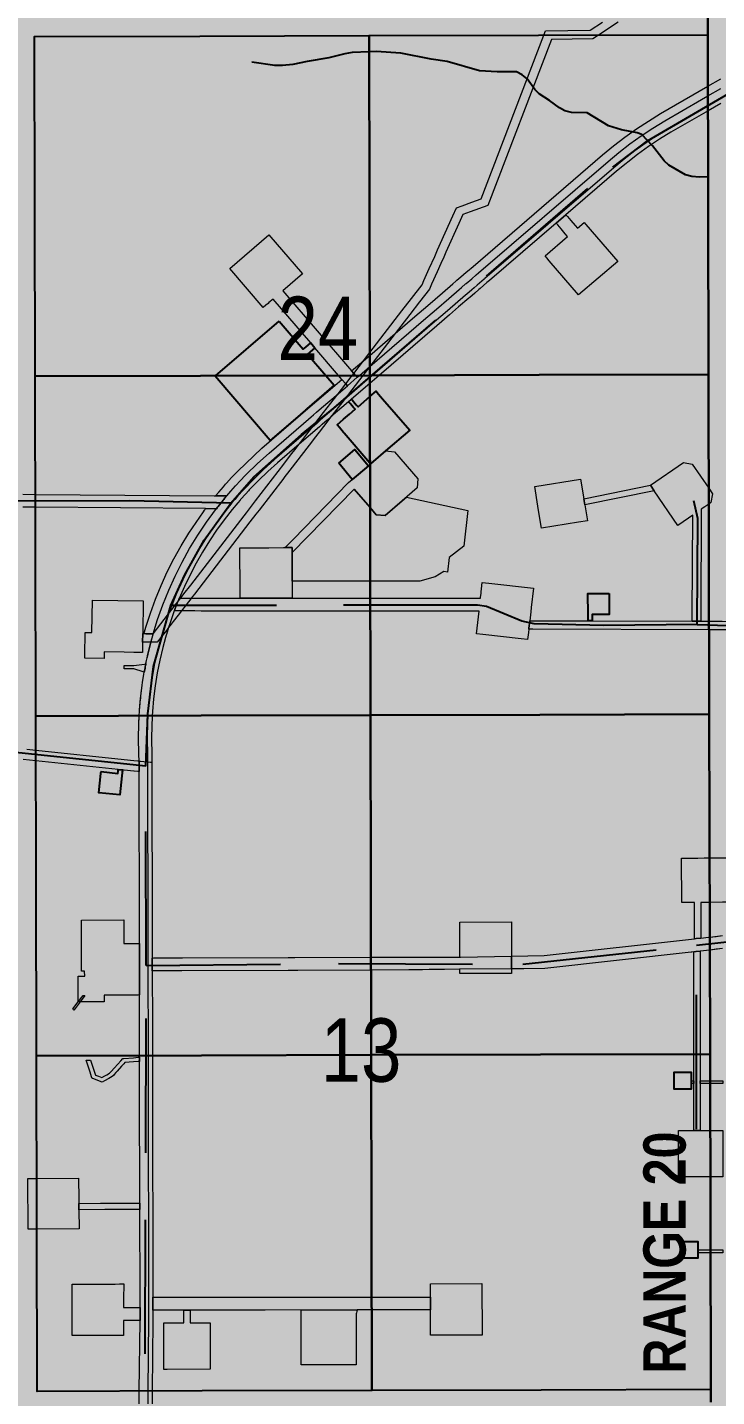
# Model space of a CAD drawing. Extents: x 520549 to 522128, y 6027808 to 6029983.
# Drawn here: x 521467.4 to 521630.5, y 6028506.5 to 6028830.7 of the extents above; entities that cross this region are included whole.
import ezdxf
from ezdxf.enums import TextEntityAlignment as Align

# ---------------------------------------------------------------- set-up
doc = ezdxf.new("R2010")
doc.units = 0
doc.header["$LTSCALE"] = 5
doc.linetypes.add('DASHED2', pattern=[9.525, 6.35, -3.175])
doc.layers.add('AS-ROUTEMAP', color=35, linetype='Continuous', lineweight=0)
for name, color, linetype in [('D-TXT', 6, 'Continuous'), ('DML', 35, 'Continuous'), ('Quarters', 8, 'Continuous'), ('RoadSeg', 57, 'DASHED2'), ('S-7', 6, 'Continuous'), ('T-WATER', 160, 'Continuous'), ('Townships', 57, 'Continuous')]:
    doc.layers.add(name, color=color, linetype=linetype)
doc.layers.add('ROUTE-MAP-BACKGROUND-H', color=7, linetype='Continuous', true_color=0xf0ebff)
doc.styles.add('120', font='ARIALN.TTF', dxfattribs={"height": 13})
doc.styles.add('BOLD', font='ARIALNB.TTF')

msp = doc.modelspace()

# ---------------------------------------------------------------- hatches: boundary and pattern name
at = {"layer": 'ROUTE-MAP-BACKGROUND-H'}
h = msp.add_hatch(color=256, dxfattribs=at)
h.dxf.hatch_style = 1
h.paths.add_polyline_path([(520630.49, 6029199.99), (520630.49, 6029147.72), (520648.82, 6029147.71), (520648.95, 6028175.05), (521624.83, 6028176.24), (521907.38, 6028177.2), (521907.38, 6029199.99)])

# ---------------------------------------------------------------- linework, layer by layer
at = {"layer": 'AS-ROUTEMAP', "flags": 128}
for points in [[(521607.22, 6028831.93), (521602.58, 6028828.89), (521601.21, 6028828), (521591.4, 6028827.86), (521576.34, 6028788.55), (521572.17, 6028787.02), (521570.41, 6028786.38), (521569.47, 6028784.26), (521566.43, 6028777.48), (521565.92, 6028776.32), (521565.22, 6028774.77), (521564.36, 6028772.83), (521563.06, 6028769.93), (521562.52, 6028768.74), (521560.17, 6028765.68), (521557.92, 6028762.75), (521554.43, 6028758.23), (521548.41, 6028750.41), (521546.77, 6028748.28), (521542.32, 6028742.51), (521540.05, 6028739.56), (521539.19, 6028738.45), (521538.44, 6028737.48), (521538.21, 6028737.18), (521537.47, 6028736.19), (521537.39, 6028736.12), (521536.99, 6028735.59), (521535.55, 6028733.73), (521534.05, 6028731.78), (521529.47, 6028725.84), (521528.05, 6028724), (521528.03, 6028723.96), (521522.19, 6028716.38), (521521.47, 6028715.45), (521520.03, 6028713.58), (521506.88, 6028696.52), (521506.11, 6028695.52), (521506.01, 6028695.38), (521504.36, 6028693.25), (521503.8, 6028692.51), (521503.05, 6028691.55), (521501.86, 6028690), (521501.39, 6028689.39), (521500.79, 6028688.61), (521500.26, 6028687.92), (521500.26, 6028687.92), (521498.98, 6028686.25), (521498.08, 6028685.09), (521496.63, 6028685.11), (521496.59, 6028685.11), (521495.39, 6028685.12), (521494.63, 6028685.13), (521494.66, 6028687.14), (521494.93, 6028687.14), (521495.39, 6028687.13), (521497.13, 6028687.11), (521500.77, 6028691.83), (521502.35, 6028693.88), (521502.97, 6028694.69), (521503.61, 6028695.52), (521503.72, 6028695.66), (521504.39, 6028696.53), (521506.02, 6028698.64), (521518.65, 6028715.05), (521519.2, 6028715.76), (521520.64, 6028717.63), (521521.35, 6028718.56), (521528.08, 6028727.29), (521529.91, 6028729.68), (521530.73, 6028730.74), (521531.71, 6028732.01), (521532.57, 6028733.12), (521533.52, 6028734.36), (521534.62, 6028735.8), (521534.83, 6028736.06), (521535.66, 6028737.14), (521536.13, 6028737.76), (521536.44, 6028738.16), (521537.49, 6028739.52), (521540.89, 6028743.94), (521542.72, 6028746.31), (521544.23, 6028748.28), (521544.62, 6028748.78), (521546.92, 6028751.76), (521548.4, 6028753.69), (521556.01, 6028763.57), (521558.27, 6028766.5), (521560.79, 6028769.77), (521561.22, 6028770.74), (521562.51, 6028773.64), (521563.78, 6028776.46), (521564.46, 6028778), (521568.09, 6028786.11), (521568.93, 6028787.98), (521570.27, 6028788.47), (521572.61, 6028789.33), (521574.79, 6028790.12), (521589.63, 6028828.86), (521590.01, 6028829.86), (521600.61, 6028830.01), (521603.53, 6028831.92)], [(521493.81, 6028504.75), (521493.85, 6028507.77), (521494.03, 6028524.51), (521494.03, 6028524.85), (521494.03, 6028527.56), (521494.03, 6028527.9), (521494.03, 6028529.58), (521494.02, 6028530.58), (521493.99, 6028550.75), (521493.98, 6028552.25), (521493.93, 6028579.36), (521493.93, 6028580.86), (521493.92, 6028584.98), (521493.92, 6028585.83), (521493.92, 6028586.51), (521493.92, 6028586.83), (521493.92, 6028587.22), (521493.91, 6028588.37), (521493.91, 6028589.37), (521493.91, 6028590.38), (521493.9, 6028593.47), (521493.9, 6028594.97), (521493.89, 6028601.57), (521493.87, 6028612.27), (521493.87, 6028613.77), (521493.86, 6028615.27), (521493.86, 6028617.55), (521493.86, 6028618.56), (521493.79, 6028652.24), (521493.79, 6028652.87), (521493.79, 6028653.19), (521493.79, 6028654.24), (521493.79, 6028654.46), (521493.79, 6028654.97), (521493.78, 6028657), (521493.75, 6028658.53), (521493.67, 6028662.53), (521493.72, 6028665.64), (521493.73, 6028665.8), (521493.82, 6028667.43), (521493.83, 6028667.68), (521493.89, 6028668.75), (521493.91, 6028669.06), (521494.08, 6028670.91), (521494.16, 6028671.85), (521494.22, 6028672.32), (521494.45, 6028674.24), (521494.54, 6028674.94), (521494.64, 6028675.58), (521494.95, 6028677.51), (521495.03, 6028678.01), (521495.06, 6028678.21), (521495.08, 6028678.29), (521495.18, 6028678.83), (521495.2, 6028678.94), (521495.22, 6028679.03), (521495.25, 6028679.2), (521495.35, 6028679.68), (521495.37, 6028679.78), (521495.4, 6028679.95), (521495.56, 6028680.74), (521495.62, 6028681.07), (521495.71, 6028681.41), (521495.93, 6028682.31), (521496.63, 6028685.11), (521497.13, 6028687.1), (521495.39, 6028687.13), (521494.93, 6028687.14), (521495.04, 6028687.57), (521495.38, 6028688.68), (521496.47, 6028692.02), (521497.68, 6028695.32), (521499.01, 6028698.56), (521500.47, 6028701.75), (521502.05, 6028704.89), (521503.76, 6028707.96), (521505.58, 6028710.96), (521509.02, 6028715.97), (521509.29, 6028716.36), (521509.37, 6028716.49), (521509.55, 6028716.74), (521512.11, 6028716.72), (521512.36, 6028717.05), (521512.51, 6028717.23), (521512.84, 6028717.66), (521512.86, 6028717.69), (521512.91, 6028717.75), (521513.32, 6028718.25), (521513.35, 6028718.29), (521513.72, 6028718.75), (521513.79, 6028718.84), (521513.84, 6028718.89), (521514.13, 6028719.25), (521514.22, 6028719.37), (521514.29, 6028719.45), (521514.33, 6028719.5), (521514.41, 6028719.58), (521514.55, 6028719.75), (521512.76, 6028719.77), (521511.92, 6028719.78), (521512.65, 6028720.64), (521513.75, 6028721.93), (521514.27, 6028722.54), (521514.47, 6028722.77), (521515.67, 6028724.08), (521516.38, 6028724.83), (521517.14, 6028725.65), (521522.84, 6028731.04), (521532.02, 6028738.93), (521533.23, 6028739.96), (521540.66, 6028746.34), (521541.83, 6028747.35), (521542.72, 6028746.31), (521543.11, 6028745.85), (521545.42, 6028747.84), (521545.04, 6028748.28), (521544.62, 6028748.78), (521544.12, 6028749.36), (521546.92, 6028751.76), (521548.4, 6028753.04), (521554.43, 6028758.23), (521559.1, 6028762.25), (521562.12, 6028764.85), (521565.64, 6028767.88), (521568.07, 6028769.97), (521568.8, 6028770.6), (521569.05, 6028770.81), (521569.96, 6028771.6), (521571.26, 6028772.71), (521571.58, 6028772.99), (521572.87, 6028774.1), (521603.53, 6028800.5), (521606.13, 6028802.65), (521608.8, 6028804.71), (521611.54, 6028806.67), (521617.24, 6028810.27), (521628.48, 6028816.76), (521631.49, 6028818.5)], [(521493.81, 6028504.75), (521493.84, 6028507.77), (521494.03, 6028524.51), (521494.03, 6028524.85), (521494.03, 6028527.56), (521494.03, 6028527.9), (521494.03, 6028529.58), (521494.02, 6028530.58), (521493.99, 6028550.75), (521493.98, 6028552.25), (521493.93, 6028579.36), (521493.93, 6028580.86), (521493.92, 6028584.98), (521493.92, 6028585.83), (521493.92, 6028586.51), (521493.92, 6028586.83), (521493.92, 6028587.22), (521493.91, 6028588.37), (521493.91, 6028589.37), (521493.91, 6028590.38), (521493.9, 6028593.47), (521493.9, 6028594.97), (521493.89, 6028601.57), (521493.87, 6028612.27), (521493.87, 6028613.77), (521493.86, 6028615.27), (521493.86, 6028617.55), (521493.86, 6028618.56), (521493.79, 6028652.24), (521493.79, 6028652.87), (521493.79, 6028653.19), (521493.79, 6028654.24), (521493.79, 6028654.46), (521493.79, 6028654.97), (521493.78, 6028657), (521493.75, 6028658.53), (521493.67, 6028662.53), (521493.73, 6028665.64), (521493.73, 6028665.8), (521493.74, 6028666.07), (521493.82, 6028667.43), (521493.83, 6028667.68), (521493.89, 6028668.75), (521493.91, 6028669.06), (521493.96, 6028669.6), (521494.08, 6028670.91), (521494.17, 6028671.85), (521494.22, 6028672.32), (521494.3, 6028673.12), (521494.45, 6028674.24), (521494.55, 6028674.94), (521494.64, 6028675.58), (521494.79, 6028676.62), (521494.95, 6028677.51), (521495.03, 6028678), (521495.07, 6028678.2), (521495.08, 6028678.29), (521495.18, 6028678.83), (521495.2, 6028678.94), (521495.22, 6028679.03), (521495.25, 6028679.2), (521495.34, 6028679.68), (521495.36, 6028679.78), (521495.4, 6028679.96), (521495.42, 6028680.1), (521495.56, 6028680.74), (521495.63, 6028681.07), (521495.71, 6028681.41), (521495.9, 6028682.26), (521496.19, 6028683.56), (521496.59, 6028685.1), (521497.1, 6028686.97), (521497.13, 6028687.1), (521498.18, 6028690.5), (521499.42, 6028693.98), (521500.8, 6028697.4), (521502.31, 6028700.77), (521503.97, 6028704.07), (521505.76, 6028707.29), (521507.69, 6028710.44), (521509.74, 6028713.51), (521511.92, 6028716.49), (521512.11, 6028716.72), (521512.36, 6028717.05), (521512.51, 6028717.23), (521512.84, 6028717.65), (521512.87, 6028717.69), (521512.91, 6028717.74), (521513.32, 6028718.25), (521513.35, 6028718.29), (521513.72, 6028718.75), (521513.79, 6028718.83), (521513.84, 6028718.89), (521514.13, 6028719.26), (521514.22, 6028719.37), (521514.29, 6028719.45), (521514.33, 6028719.5), (521514.41, 6028719.58), (521514.55, 6028719.75), (521515.03, 6028720.31), (521515.53, 6028720.89), (521516.64, 6028722.16), (521516.87, 6028722.4), (521517.56, 6028723.13), (521519.17, 6028724.84), (521521.82, 6028727.42), (521524.56, 6028729.88), (521532.69, 6028736.88), (521533.92, 6028737.94), (521534.52, 6028738.46), (521535.1, 6028738.96), (521535.79, 6028739.55), (521537, 6028740.59), (521540.89, 6028743.94), (521543.11, 6028745.85), (521545.42, 6028747.84), (521545.94, 6028748.28), (521548.41, 6028750.41), (521561.15, 6028761.37), (521564.17, 6028763.97), (521567.15, 6028766.53), (521569.58, 6028768.63), (521570.1, 6028769.08), (521571.1, 6028769.94), (521571.27, 6028770.08), (521572.56, 6028771.19), (521573.63, 6028772.11), (521574.16, 6028772.58), (521604.84, 6028798.98), (521607.38, 6028801.1), (521610, 6028803.11), (521612.69, 6028805.03), (521615.45, 6028806.85), (521618.28, 6028808.56), (521626.97, 6028813.61), (521628.48, 6028814.48), (521631.5, 6028816.22)], [(521631.5, 6028813.9), (521628.49, 6028812.16), (521627.97, 6028811.86), (521619.29, 6028806.82), (521616.53, 6028805.14), (521613.83, 6028803.37), (521611.2, 6028801.49), (521608.64, 6028799.52), (521606.16, 6028797.46), (521575.69, 6028771.23), (521575.47, 6028771.04), (521573.87, 6028769.66), (521573.16, 6028769.05), (521572.57, 6028768.55), (521571.41, 6028767.55), (521571.1, 6028767.28), (521568.66, 6028765.18), (521566.23, 6028763.09), (521563.21, 6028760.49), (521549.03, 6028748.29), (521548.41, 6028747.76), (521542.32, 6028742.51), (521537.88, 6028738.69), (521536.68, 6028737.66), (521536.41, 6028737.43), (521535.84, 6028736.93), (521534.83, 6028736.06), (521534.6, 6028735.87), (521533.37, 6028734.81), (521525.88, 6028728.36), (521523.19, 6028725.95), (521520.61, 6028723.43), (521518.98, 6028721.7), (521518.31, 6028720.99), (521518.13, 6028720.81), (521516.95, 6028719.46), (521516.46, 6028718.88), (521515.77, 6028718.08), (521513.52, 6028715.26), (521511.39, 6028712.35), (521509.38, 6028709.36), (521507.5, 6028706.28), (521505.75, 6028703.13), (521504.13, 6028699.9), (521502.65, 6028696.61), (521501.3, 6028693.27), (521500.78, 6028691.82), (521500.09, 6028689.87), (521499.03, 6028686.42), (521498.99, 6028686.26), (521498.59, 6028684.75), (521498.14, 6028683.08), (521497.39, 6028679.71), (521496.78, 6028676.31), (521496.3, 6028672.89), (521495.95, 6028669.46), (521495.85, 6028667.68), (521495.75, 6028666.01), (521495.68, 6028662.55), (521495.77, 6028658.32), (521495.8, 6028657.02), (521495.8, 6028656.78), (521495.8, 6028654.97), (521495.8, 6028653.64), (521495.8, 6028652.58), (521495.81, 6028652.27), (521495.81, 6028651.64), (521495.87, 6028618.55), (521495.87, 6028617.55), (521495.88, 6028615.28), (521495.88, 6028613.78), (521495.88, 6028612.27), (521495.9, 6028601.57), (521495.91, 6028594.97), (521495.92, 6028593.46), (521495.92, 6028590.38), (521495.93, 6028589.37), (521495.93, 6028588.37), (521495.93, 6028587.23), (521495.93, 6028586.86), (521495.93, 6028585.34), (521495.94, 6028580.86), (521495.94, 6028579.36), (521496.04, 6028530.58), (521496.04, 6028529.58), (521496.04, 6028527.9), (521496.04, 6028524.85), (521495.89, 6028507.77), (521495.86, 6028504.75)], [(521631.5, 6028812.7), (521628.49, 6028810.97), (521619.71, 6028805.86), (521617.01, 6028804.22), (521614.36, 6028802.47), (521611.78, 6028800.63), (521606.83, 6028796.67), (521594.84, 6028786.35), (521592.53, 6028784.36), (521576.75, 6028770.78), (521576.15, 6028770.26), (521574.53, 6028768.87), (521574.21, 6028768.6), (521573.25, 6028767.76), (521572.09, 6028766.76), (521571.88, 6028766.59), (521569.44, 6028764.49), (521567.29, 6028762.64), (521564.27, 6028760.03), (521550.63, 6028748.29), (521548.42, 6028746.39), (521544.09, 6028742.66), (521543.39, 6028742.07), (521539.19, 6028738.45), (521538.33, 6028737.71), (521537.13, 6028736.68), (521537.09, 6028736.64), (521536.51, 6028736.14), (521531.71, 6028732.01), (521526.54, 6028727.56), (521524.25, 6028725.51), (521522.03, 6028723.39), (521519.89, 6028721.18), (521519.7, 6028720.98), (521519.03, 6028720.24), (521517.83, 6028718.9), (521517.69, 6028718.74), (521517.19, 6028718.15), (521515.85, 6028716.54), (521513.96, 6028714.12), (521512.15, 6028711.63), (521510.44, 6028709.08), (521508.82, 6028706.47), (521507.29, 6028703.8), (521505.86, 6028701.08), (521504.53, 6028698.3), (521503.3, 6028695.5), (521503.19, 6028695.22), (521503.07, 6028694.92), (521502.98, 6028694.69), (521502.91, 6028694.52), (521502.83, 6028694.32), (521502.64, 6028693.83), (521502.59, 6028693.71), (521502.36, 6028693.12), (521502.17, 6028692.63), (521502.13, 6028692.51), (521501.14, 6028689.73), (521500.79, 6028688.61), (521500.26, 6028686.92), (521500.22, 6028686.8), (521500.07, 6028686.26), (521499.4, 6028683.83), (521498.69, 6028680.84), (521498.09, 6028677.83), (521497.6, 6028674.79), (521497.21, 6028671.74), (521496.94, 6028668.68), (521496.9, 6028667.69), (521496.72, 6028662.53), (521496.8, 6028658.21), (521496.83, 6028656.67), (521496.84, 6028653.33), (521496.84, 6028652.27), (521496.91, 6028618.55), (521496.91, 6028617.55), (521496.91, 6028615.29), (521496.92, 6028613.79), (521496.92, 6028612.28), (521496.92, 6028610.33), (521496.93, 6028607.28), (521496.95, 6028594.96), (521496.95, 6028593.46), (521496.96, 6028590.38), (521496.96, 6028589.37), (521496.96, 6028588.36), (521496.97, 6028587.23), (521496.97, 6028587.05), (521496.97, 6028585.52), (521496.98, 6028580.85), (521496.98, 6028579.35), (521497.07, 6028530.59), (521497.07, 6028530), (521497.08, 6028529.59), (521497.08, 6028527.91), (521497.08, 6028526.95), (521497.08, 6028524.49), (521496.9, 6028507.77), (521496.86, 6028504.76)], [(521466.24, 6028720.13), (521469.26, 6028720.11), (521511.55, 6028719.78), (521511.92, 6028719.78), (521512.76, 6028719.77), (521514.55, 6028719.75), (521514.33, 6028719.5), (521514.29, 6028719.45), (521514.22, 6028719.37), (521514.13, 6028719.26), (521513.84, 6028718.9), (521513.8, 6028718.86), (521513.72, 6028718.75), (521513.35, 6028718.3), (521513.32, 6028718.26), (521512.91, 6028717.74), (521512.86, 6028717.69), (521512.84, 6028717.65), (521512.51, 6028717.23), (521512.36, 6028717.05), (521512.11, 6028716.72), (521509.55, 6028716.74), (521469.26, 6028717.06), (521466.25, 6028717.08)], [(521467.23, 6028659.8), (521469.36, 6028659.58), (521490.24, 6028657.37), (521492.53, 6028657.13), (521493.48, 6028657.02), (521493.78, 6028657), (521493.79, 6028654.97), (521493.79, 6028654.97), (521493.79, 6028654.46), (521493.48, 6028654.49), (521492.64, 6028654.58), (521492.53, 6028654.6), (521490.24, 6028654.83), (521489.86, 6028654.87), (521488.87, 6028654.98), (521469.37, 6028657.04), (521466.35, 6028657.36)], [(521493.81, 6028504.75), (521493.85, 6028507.77), (521494.03, 6028524.51), (521494.03, 6028524.85), (521494.03, 6028527.56), (521494.03, 6028527.9), (521494.03, 6028529.58), (521494.02, 6028530.58), (521493.99, 6028550.75), (521493.98, 6028552.25), (521493.93, 6028579.36), (521493.93, 6028580.86), (521493.92, 6028584.98), (521493.92, 6028585.83), (521493.92, 6028586.51), (521493.92, 6028586.83), (521493.92, 6028587.22), (521493.91, 6028588.37), (521493.91, 6028589.37), (521493.91, 6028590.38), (521493.9, 6028593.47), (521493.9, 6028594.97), (521493.89, 6028601.57), (521493.87, 6028612.27), (521493.87, 6028613.77), (521493.86, 6028615.27), (521493.86, 6028617.55), (521493.86, 6028618.56), (521493.79, 6028652.24), (521493.79, 6028652.87), (521493.79, 6028653.19), (521493.79, 6028654.24), (521493.79, 6028654.46), (521493.79, 6028654.97), (521493.78, 6028657), (521494.09, 6028656.97), (521495.8, 6028656.78), (521496.53, 6028656.7), (521496.83, 6028656.67), (521496.84, 6028653.33), (521496.84, 6028652.27), (521496.91, 6028618.55), (521496.91, 6028617.55), (521496.91, 6028615.29), (521496.92, 6028613.79), (521496.92, 6028612.28), (521496.92, 6028612.28), (521496.92, 6028610.33), (521497.23, 6028610.34), (521497.61, 6028610.34), (521499.9, 6028610.35), (521500.6, 6028610.36), (521501.59, 6028610.36), (521502.59, 6028610.37), (521504.1, 6028610.37), (521529.1, 6028610.44), (521530.66, 6028610.44), (521548.68, 6028610.49), (521558.03, 6028610.52), (521559.55, 6028610.53), (521561.25, 6028610.53), (521562.79, 6028610.53), (521564.94, 6028610.54), (521566.47, 6028610.54), (521569.74, 6028610.55), (521569.92, 6028610.55), (521581.94, 6028610.76), (521589.68, 6028610.9), (521624.61, 6028614.81), (521625.28, 6028614.88), (521625.66, 6028614.93), (521626.78, 6028615.05), (521628.57, 6028615.25), (521628.9, 6028615.29), (521630.42, 6028615.46), (521631.92, 6028615.62)], [(521631.93, 6028612.55), (521628.91, 6028612.22), (521626.66, 6028611.97), (521625.67, 6028611.86), (521625.58, 6028611.85), (521625.16, 6028611.8), (521624.62, 6028611.74), (521624.53, 6028611.73), (521589.87, 6028607.85), (521584.85, 6028607.8), (521584.25, 6028607.8), (521581.95, 6028607.77), (521581.95, 6028608.39), (521581.94, 6028610.76), (521589.68, 6028610.9), (521624.61, 6028614.81), (521625.28, 6028614.88), (521625.66, 6028614.93), (521626.78, 6028615.05), (521628.57, 6028615.25), (521628.9, 6028615.29), (521631.92, 6028615.62)], [(521631.93, 6028612.55), (521630.43, 6028612.39), (521628.91, 6028612.22), (521626.66, 6028611.97), (521625.67, 6028611.86), (521625.58, 6028611.85), (521625.16, 6028611.8), (521624.62, 6028611.74), (521624.53, 6028611.73), (521589.87, 6028607.85), (521584.85, 6028607.8), (521584.25, 6028607.8), (521581.95, 6028607.77), (521569.75, 6028607.65), (521569.65, 6028607.65), (521566.14, 6028607.62), (521564.6, 6028607.6), (521562.45, 6028607.58), (521560.92, 6028607.56), (521559.2, 6028607.55), (521557.69, 6028607.53), (521548.69, 6028607.44), (521531.35, 6028607.4), (521530.67, 6028607.39), (521529.78, 6028607.39), (521529.1, 6028607.39), (521503.92, 6028607.32), (521502.61, 6028607.32), (521502.42, 6028607.32), (521501.41, 6028607.31), (521499.9, 6028607.3), (521497.61, 6028607.29), (521497.23, 6028607.29), (521496.93, 6028607.28), (521496.95, 6028594.96), (521496.95, 6028593.46), (521496.96, 6028590.38), (521496.96, 6028589.37), (521496.96, 6028588.36), (521496.97, 6028587.23), (521496.97, 6028587.05), (521496.97, 6028585.52), (521496.98, 6028580.85), (521496.98, 6028579.35), (521497.07, 6028530.59), (521497.07, 6028530), (521497.08, 6028529.59), (521497.08, 6028527.91), (521497.08, 6028526.95), (521497.08, 6028524.49), (521496.9, 6028507.77), (521496.86, 6028504.76)]]:
    msp.add_lwpolyline(points, dxfattribs=at)
for points in [[(521597, 6028783.81), (521597.58, 6028783.14), (521599.2, 6028784.52), (521599.6, 6028784.06), (521607.11, 6028775.25), (521597.84, 6028767.34), (521590.92, 6028775.45), (521590.34, 6028776.12), (521589.93, 6028776.61), (521595.26, 6028781.16), (521594.69, 6028781.83), (521593.7, 6028782.99), (521593.31, 6028783.44), (521592.92, 6028783.91), (521592.74, 6028784.11), (521592.53, 6028784.36), (521594.84, 6028786.35), (521595.05, 6028786.1), (521595.23, 6028785.89), (521595.62, 6028785.43), (521596.01, 6028784.97), (521597, 6028783.81)], [(521527.83, 6028768.34), (521544.12, 6028749.36), (521544.62, 6028748.78), (521545.04, 6028748.28), (521545.42, 6028747.84), (521543.11, 6028745.85), (521542.72, 6028746.31), (521541.83, 6028747.35), (521541.04, 6028748.27), (521535.4, 6028754.84), (521534.42, 6028755.98), (521525.51, 6028766.36), (521524.55, 6028765.53), (521524.34, 6028765.35), (521523.8, 6028764.89), (521523.19, 6028764.36), (521515.25, 6028773.62), (521524.51, 6028781.57), (521532.45, 6028772.31), (521527.83, 6028768.34)], [(521559.66, 6028721.66), (521556.09, 6028718.59), (521552.04, 6028715.15), (521549.94, 6028715.31), (521548.47, 6028717.03), (521544.74, 6028721.38), (521530.04, 6028706.38), (521530.04, 6028707.5), (521529.56, 6028707.5), (521529.03, 6028707.5), (521528.8, 6028707.5), (521528.33, 6028707.5), (521528.56, 6028707.73), (521530.24, 6028709.45), (521543.41, 6028722.92), (521544.27, 6028723.65), (521548.09, 6028726.89), (521548.45, 6028727.21), (521548.61, 6028727.34), (521549.23, 6028727.87), (521552.17, 6028730.39), (521554.29, 6028730.23), (521559.82, 6028723.77), (521559.66, 6028721.66)], [(521626.89, 6028716.59), (521626.77, 6028691.59), (521626.76, 6028690.59), (521626.76, 6028690.08), (521626.52, 6028690.08), (521624.76, 6028690.08), (521624.76, 6028690.6), (521624.77, 6028691.6), (521624.88, 6028715.21), (521623.88, 6028714.52), (521621.35, 6028712.78), (521615.76, 6028720.93), (521614.84, 6028722.27), (521622.68, 6028727.65), (521624.76, 6028727.26), (521628.68, 6028721.56), (521629.58, 6028720.25), (521629.19, 6028718.16), (521628.69, 6028717.82), (521627.7, 6028717.14), (521626.89, 6028716.59)], [(521597.8, 6028713.51), (521589.08, 6028712.08), (521588.47, 6028715.8), (521588.23, 6028717.29), (521587.46, 6028721.96), (521598.33, 6028723.74), (521599.08, 6028719.1), (521599.33, 6028717.62), (521599.94, 6028713.86), (521597.8, 6028713.51)], [(521615.76, 6028720.93), (521599.33, 6028717.62), (521599.08, 6028719.1), (521614.84, 6028722.27), (521615.76, 6028720.93)], [(521549.94, 6028715.31), (521552.04, 6028715.15), (521556.08, 6028718.59), (521557.11, 6028719.47), (521571.62, 6028716.29), (521570.66, 6028707.88), (521567.18, 6028705.15), (521566.81, 6028701.72), (521565.96, 6028701.82), (521563.9, 6028700.62), (521560.29, 6028699.57), (521548.51, 6028699.56), (521530.05, 6028699.56), (521530.04, 6028706.38), (521544.74, 6028721.38), (521548.47, 6028717.03), (521549.94, 6028715.31)], [(521530.06, 6028697.06), (521530.06, 6028695.53), (521527.18, 6028695.53), (521526.68, 6028695.53), (521525.17, 6028695.53), (521517.7, 6028695.53), (521517.7, 6028696.53), (521517.7, 6028697.29), (521517.68, 6028707.49), (521521.51, 6028707.49), (521522.33, 6028707.49), (521524.49, 6028707.49), (521527.95, 6028707.5), (521528.33, 6028707.5), (521528.8, 6028707.5), (521529.03, 6028707.5), (521529.56, 6028707.5), (521530.04, 6028707.5), (521530.04, 6028706.38), (521530.05, 6028699.56), (521530.05, 6028699.06), (521530.06, 6028698.06), (521530.06, 6028697.06)], [(521587.15, 6028697.87), (521586.64, 6028693.33), (521586.51, 6028692.28), (521586.27, 6028690.18), (521586.08, 6028688.47), (521586.05, 6028688.17), (521585.96, 6028687.42), (521585.77, 6028685.75), (521584.28, 6028685.92), (521575.18, 6028686.97), (521573.66, 6028687.12), (521574.27, 6028692.5), (521572.13, 6028692.5), (521570.59, 6028692.5), (521569.06, 6028692.5), (521567.35, 6028692.49), (521565.81, 6028692.49), (521548.52, 6028692.48), (521539.3, 6028692.47), (521527.18, 6028692.48), (521526.68, 6028692.48), (521525.16, 6028692.48), (521508.49, 6028692.5), (521506.99, 6028692.51), (521505.98, 6028692.51), (521505.18, 6028692.51), (521504.12, 6028692.51), (521503.8, 6028692.51), (521503.41, 6028692.51), (521502.76, 6028692.51), (521502.47, 6028692.51), (521502.12, 6028692.51), (521502.17, 6028692.63), (521502.36, 6028693.13), (521502.59, 6028693.72), (521502.63, 6028693.83), (521502.83, 6028694.32), (521502.91, 6028694.53), (521502.97, 6028694.69), (521503.07, 6028694.92), (521503.19, 6028695.22), (521503.31, 6028695.51), (521503.61, 6028695.52), (521503.66, 6028695.52), (521503.96, 6028695.52), (521504.62, 6028695.52), (521505.1, 6028695.52), (521506.01, 6028695.51), (521506.11, 6028695.52), (521506.15, 6028695.52), (521507.01, 6028695.52), (521508.81, 6028695.52), (521517.7, 6028695.53), (521525.17, 6028695.53), (521526.68, 6028695.53), (521527.18, 6028695.53), (521530.06, 6028695.53), (521548.51, 6028695.54), (521566.14, 6028695.55), (521567.7, 6028695.55), (521568.41, 6028695.55), (521569.41, 6028695.55), (521570.94, 6028695.55), (521572.47, 6028695.55), (521574.62, 6028695.55), (521574.64, 6028695.72), (521574.76, 6028696.72), (521574.8, 6028697.07), (521574.88, 6028697.78), (521575.04, 6028699.27), (521576.56, 6028699.09), (521587.15, 6028697.87)], [(521494.77, 6028694.92), (521494.66, 6028687.14), (521494.63, 6028685.13), (521494.6, 6028682.68), (521492.55, 6028682.71), (521490.26, 6028682.74), (521485.53, 6028682.81), (521485.51, 6028681.28), (521480.94, 6028681.35), (521480.95, 6028682.03), (521481.03, 6028687.43), (521482.64, 6028687.41), (521482.75, 6028695.04), (521494.77, 6028694.92)], [(521628.75, 6028690.07), (521628.8, 6028690.07), (521631.76, 6028690.08), (521631.82, 6028690.08), (521658.1, 6028690.03), (521658.1, 6028689.53), (521658.1, 6028688.33), (521658.1, 6028688.03), (521631.82, 6028688.08), (521631.77, 6028688.08), (521628.8, 6028688.07), (521628.75, 6028688.07), (521587.05, 6028688.17), (521586.05, 6028688.17), (521586.08, 6028688.47), (521586.27, 6028690.18), (521587.28, 6028690.17), (521600.09, 6028690.14), (521601.09, 6028690.14), (521624.76, 6028690.08), (521626.52, 6028690.08), (521626.76, 6028690.08), (521627.57, 6028690.08), (521628.75, 6028690.07)], [(521495.34, 6028679.68), (521495.25, 6028679.2), (521495.22, 6028679.03), (521495.2, 6028678.94), (521495.08, 6028678.29), (521495.06, 6028678.21), (521495.03, 6028678), (521494.74, 6028678.09), (521492.55, 6028678.79), (521490.26, 6028678.79), (521490.26, 6028679.59), (521492.55, 6028679.59), (521495.08, 6028679.92), (521495.39, 6028679.96), (521495.36, 6028679.78), (521495.34, 6028679.68)], [(521634.76, 6028626.63), (521634.77, 6028623.52), (521631.9, 6028623.52), (521628.89, 6028623.51), (521626.76, 6028623.51), (521626.78, 6028615.05), (521625.66, 6028614.93), (521625.28, 6028614.88), (521625.26, 6028623.5), (521624.6, 6028623.5), (521622.26, 6028623.5), (521622.24, 6028634.01), (521626.04, 6028634.01), (521627.54, 6028634.02), (521628.86, 6028634.02), (521631.88, 6028634.02), (521634.75, 6028634.03), (521634.76, 6028628.2), (521634.76, 6028626.63)], [(521490.21, 6028615.24), (521490.21, 6028613.74), (521492.49, 6028613.76), (521493.56, 6028613.77), (521493.87, 6028613.77), (521493.87, 6028612.27), (521493.89, 6028601.57), (521493.58, 6028601.56), (521492.49, 6028601.56), (521490.29, 6028601.54), (521490.2, 6028601.54), (521489.2, 6028601.54), (521485.5, 6028601.51), (521485.5, 6028599.99), (521479.84, 6028599.95), (521479.4, 6028599.95), (521479.39, 6028606.05), (521480.92, 6028606.06), (521480.91, 6028607.25), (521480.15, 6028607.25), (521480.13, 6028619.29), (521490.21, 6028619.36), (521490.21, 6028618.56), (521490.21, 6028617.55), (521490.21, 6028615.24)], [(521581.94, 6028610.76), (521581.95, 6028608.39), (521581.95, 6028607.77), (521581.95, 6028606.68), (521569.75, 6028606.65), (521569.75, 6028607.26), (521569.75, 6028607.65), (521569.65, 6028607.65), (521566.14, 6028607.62), (521564.6, 6028607.6), (521562.45, 6028607.58), (521560.92, 6028607.56), (521559.2, 6028607.55), (521557.69, 6028607.53), (521548.69, 6028607.44), (521531.35, 6028607.4), (521530.67, 6028607.39), (521529.78, 6028607.39), (521529.1, 6028607.39), (521503.92, 6028607.32), (521502.61, 6028607.32), (521502.42, 6028607.32), (521501.41, 6028607.31), (521499.9, 6028607.3), (521497.61, 6028607.29), (521497.23, 6028607.29), (521496.93, 6028607.28), (521496.92, 6028610.33), (521497.23, 6028610.34), (521497.61, 6028610.34), (521499.9, 6028610.35), (521500.6, 6028610.36), (521501.59, 6028610.36), (521502.59, 6028610.37), (521504.1, 6028610.37), (521529.1, 6028610.44), (521530.66, 6028610.44), (521548.68, 6028610.49), (521558.03, 6028610.52), (521559.55, 6028610.53), (521561.25, 6028610.53), (521562.79, 6028610.53), (521564.94, 6028610.54), (521566.47, 6028610.54), (521569.74, 6028610.55), (521569.74, 6028611.31), (521569.74, 6028612.08), (521569.73, 6028618.85), (521581.93, 6028618.88), (521581.94, 6028610.76)], [(521626.65, 6028580.58), (521626.64, 6028569.5), (521625.54, 6028569.5), (521625.14, 6028569.5), (521625.14, 6028580.58), (521625.14, 6028581.28), (521625.15, 6028587.58), (521625.16, 6028610.29), (521625.16, 6028611.8), (521625.58, 6028611.85), (521625.67, 6028611.86), (521626.66, 6028611.97), (521626.66, 6028610.45), (521626.65, 6028587.58), (521626.65, 6028581.28), (521626.65, 6028580.58)], [(521478.66, 6028598.37), (521478.36, 6028597.97), (521478.08, 6028598.18), (521478.38, 6028598.58), (521479.4, 6028599.95), (521480.55, 6028601.48), (521480.99, 6028601.48), (521479.84, 6028599.95), (521478.66, 6028598.37)], [(521487.46, 6028582.24), (521486.61, 6028581.77), (521485.61, 6028581.23), (521485.08, 6028580.93), (521482.81, 6028581.76), (521482.7, 6028581.8), (521482.56, 6028582.21), (521482.19, 6028583.31), (521481.24, 6028586.16), (521482.17, 6028586.17), (521482.29, 6028586.17), (521483.5, 6028582.57), (521484.22, 6028582.31), (521485, 6028582.03), (521485.66, 6028582.39), (521486.19, 6028582.68), (521486.83, 6028583.03), (521487.05, 6028583.28), (521487.29, 6028583.55), (521487.9, 6028584.22), (521488.74, 6028585.17), (521489.44, 6028585.95), (521489.97, 6028586.54), (521490.05, 6028586.54), (521490.19, 6028586.55), (521492.47, 6028586.72), (521493.61, 6028586.81), (521493.92, 6028586.83), (521493.92, 6028586.51), (521493.92, 6028585.83), (521493.61, 6028585.8), (521492.47, 6028585.72), (521490.45, 6028585.57), (521490.19, 6028585.28), (521489.66, 6028584.7), (521488.63, 6028583.54), (521488.32, 6028583.2), (521487.9, 6028582.73), (521487.73, 6028582.54), (521487.46, 6028582.24)], [(521624.5, 6028580.58), (521624.5, 6028581.28), (521625.14, 6028581.28), (521625.14, 6028580.58), (521624.5, 6028580.58)], [(521631.99, 6028581.28), (521631.99, 6028580.58), (521630.75, 6028580.58), (521628.98, 6028580.58), (521627.65, 6028580.58), (521626.65, 6028580.58), (521626.65, 6028581.28), (521627.65, 6028581.28), (521628.98, 6028581.28), (521630.75, 6028581.28), (521631.99, 6028581.28)], [(521631.99, 6028559.49), (521631.98, 6028558.49), (521630.73, 6028558.49), (521629.02, 6028558.49), (521621.53, 6028558.5), (521621.51, 6028569.51), (521624.49, 6028569.5), (521625.14, 6028569.5), (521625.54, 6028569.5), (521626.64, 6028569.5), (521627.64, 6028569.5), (521629, 6028569.5), (521632.02, 6028569.5), (521632, 6028565.57), (521631.99, 6028563.5), (521631.99, 6028559.49)], [(521469.56, 6028546.13), (521467.57, 6028546.11), (521467.47, 6028558.12), (521469.54, 6028558.13), (521479.48, 6028558.21), (521479.51, 6028553.2), (521479.55, 6028552.2), (521479.54, 6028550.7), (521479.57, 6028546.2), (521469.56, 6028546.13)], [(521493.98, 6028552.25), (521493.99, 6028550.75), (521493.68, 6028550.75), (521492.45, 6028550.76), (521490.16, 6028550.76), (521489.16, 6028550.76), (521488.19, 6028550.76), (521488.16, 6028550.76), (521487.17, 6028550.76), (521485.7, 6028550.76), (521485.66, 6028550.76), (521479.54, 6028550.7), (521479.55, 6028552.2), (521484.66, 6028552.25), (521485.67, 6028552.26), (521487.17, 6028552.26), (521488.16, 6028552.26), (521488.19, 6028552.26), (521489.16, 6028552.26), (521490.16, 6028552.26), (521492.45, 6028552.26), (521493.68, 6028552.26), (521493.98, 6028552.25)], [(521629.06, 6028540.54), (521626.07, 6028540.53), (521626.07, 6028541.23), (521629.06, 6028541.24), (521630.73, 6028541.24), (521631.98, 6028541.25), (521631.98, 6028540.78), (521631.98, 6028540.55), (521630.73, 6028540.54), (521629.06, 6028540.54)], [(521490.14, 6028528.36), (521490.14, 6028527.55), (521492.43, 6028527.56), (521493.72, 6028527.56), (521494.03, 6028527.56), (521494.03, 6028524.85), (521494.03, 6028524.51), (521493.72, 6028524.51), (521492.43, 6028524.5), (521490.14, 6028524.49), (521490.14, 6028520.94), (521489.14, 6028520.94), (521488.14, 6028520.94), (521477.96, 6028520.91), (521477.97, 6028533.1), (521488.15, 6028533.13), (521489.15, 6028533.14), (521490.15, 6028533.14), (521490.14, 6028529.52), (521490.14, 6028528.36)], [(521574.99, 6028521.02), (521562.79, 6028520.99), (521562.78, 6028525.62), (521562.78, 6028525.85), (521562.78, 6028526.31), (521562.78, 6028526.7), (521562.78, 6028527), (521562.78, 6028527.31), (521562.77, 6028528.67), (521562.77, 6028529.66), (521562.77, 6028530.05), (521562.77, 6028530.66), (521562.77, 6028531.19), (521562.76, 6028533.19), (521574.97, 6028533.22), (521574.99, 6028521.02)], [(521548.03, 6028530.04), (521548.84, 6028530.02), (521549.82, 6028530.04), (521550, 6028530.04), (521551.56, 6028530.04), (521553.73, 6028530.04), (521562.77, 6028530.05), (521562.77, 6028529.66), (521562.77, 6028528.67), (521562.78, 6028527.31), (521562.78, 6028527), (521554.69, 6028526.99), (521553.13, 6028526.99), (521550.96, 6028526.99), (521549.52, 6028526.99), (521549.4, 6028526.99), (521548.84, 6028527.02), (521547.96, 6028526.99), (521547.04, 6028526.98), (521545.46, 6028526.98), (521523.68, 6028526.96), (521506.86, 6028526.96), (521505.86, 6028526.96), (521505.77, 6028526.96), (521504.36, 6028526.96), (521500.47, 6028526.95), (521498.97, 6028526.95), (521497.97, 6028526.95), (521497.39, 6028526.95), (521497.08, 6028526.95), (521497.08, 6028529.59), (521497.07, 6028530), (521497.38, 6028530), (521497.97, 6028530), (521498.97, 6028530), (521500.47, 6028530), (521523.67, 6028530.01), (521546.46, 6028530.03), (521547.27, 6028530.03), (521548.03, 6028530.04)], [(521505.87, 6028523.92), (521506.77, 6028523.91), (521510.62, 6028523.93), (521510.65, 6028512.93), (521500.46, 6028512.89), (521499.65, 6028512.9), (521499.62, 6028519.47), (521499.62, 6028522.88), (521499.62, 6028523.9), (521500.72, 6028523.9), (521504.37, 6028523.92), (521504.36, 6028525.78), (521504.36, 6028526.24), (521504.36, 6028526.65), (521504.36, 6028526.96), (521505.77, 6028526.96), (521505.86, 6028526.96), (521505.86, 6028526.85), (521505.86, 6028526.66), (521505.86, 6028526.24), (521505.86, 6028525.78), (521505.87, 6028523.92)], [(521545.17, 6028515.98), (521545.17, 6028513.98), (521532.18, 6028513.97), (521532.18, 6028525.81), (521532.18, 6028526.27), (521532.18, 6028526.68), (521532.18, 6028526.97), (521545.47, 6028526.98), (521545.44, 6028526.9), (521545.37, 6028526.69), (521545.34, 6028526.59), (521545.24, 6028526.29), (521545.17, 6028526.08), (521545.17, 6028525.83), (521545.17, 6028517.48), (521545.17, 6028515.98)]]:
    msp.add_lwpolyline(points, close=True, dxfattribs=at)
at = {"layer": 'DML'}
for points in [[(521526.97, 6028761.12), (521532.67, 6028754.48), (521533.25, 6028754.97), (521534.42, 6028755.98), (521535.4, 6028754.84), (521534.23, 6028753.83), (521533.65, 6028753.34), (521538.01, 6028748.26), (521540.01, 6028745.94), (521533.53, 6028740.37), (521533.45, 6028740.3), (521533.22, 6028740.1), (521533.16, 6028740.05), (521531.99, 6028739.04), (521524.82, 6028732.9), (521511.78, 6028748.08), (521511.91, 6028748.19), (521526.97, 6028761.12)], [(521551.46, 6028742.74), (521557.86, 6028735.29), (521552.17, 6028730.39), (521549.23, 6028727.87), (521548.61, 6028727.34), (521548.45, 6028727.52), (521542.35, 6028734.62), (521542.2, 6028734.79), (521541.22, 6028735.93), (521540.66, 6028736.59), (521542.18, 6028737.9), (521543.62, 6028739.14), (521544.94, 6028740.27), (521544.51, 6028740.76), (521544.18, 6028741.15), (521543.78, 6028741.61), (521543.6, 6028741.82), (521543.39, 6028742.07), (521544.09, 6028742.66), (521544.3, 6028742.42), (521544.47, 6028742.21), (521544.87, 6028741.75), (521545.21, 6028741.36), (521545.63, 6028740.87), (521548.42, 6028743.26), (521549.91, 6028744.54), (521550.48, 6028743.88), (521551.46, 6028742.74)], [(521541.08, 6028727.51), (521544.89, 6028730.75), (521548.09, 6028726.89), (521544.27, 6028723.65), (521541.08, 6028727.51)], [(521605.07, 6028696.64), (521605.09, 6028691.64), (521601.08, 6028691.64), (521601.09, 6028690.64), (521601.09, 6028690.14), (521600.09, 6028690.14), (521600.09, 6028690.65), (521600.08, 6028691.65), (521600.07, 6028696.65), (521605.07, 6028696.64)], [(521489.78, 6028654.06), (521489.76, 6028653.93), (521489.73, 6028653.6), (521489.71, 6028653.46), (521489.24, 6028648.96), (521484.26, 6028649.48), (521484.74, 6028653.99), (521484.75, 6028654.15), (521484.79, 6028654.46), (521488.77, 6028654.04), (521488.78, 6028654.18), (521488.82, 6028654.48), (521488.85, 6028654.79), (521488.87, 6028654.98), (521489.86, 6028654.87), (521489.84, 6028654.68), (521489.8, 6028654.38), (521489.78, 6028654.06)], [(521624.5, 6028580.58), (521624.5, 6028579.28), (521620.5, 6028579.28), (521620.5, 6028583.28), (521624.5, 6028583.28), (521624.5, 6028582.08), (521624.5, 6028581.28), (521624.5, 6028580.58)], [(521626.07, 6028540.53), (521626.08, 6028539.23), (521622.08, 6028539.23), (521622.08, 6028543.23), (521626.08, 6028543.23), (521626.08, 6028542.03), (521626.07, 6028541.23), (521626.07, 6028540.53)]]:
    msp.add_lwpolyline(points, close=True, dxfattribs=at)
at = {"layer": 'Quarters', "color": 17}
for points in [[(521508.46, 6028667.72), (521469.35, 6028667.61), (521469.28, 6028707.84), (521469.21, 6028748.07), (521469.14, 6028788.3), (521469.07, 6028828.53), (521508.16, 6028828.64), (521548.26, 6028828.75), (521588.35, 6028828.86), (521628.45, 6028828.97), (521628.54, 6028788.74), (521628.62, 6028748.51), (521628.71, 6028708.28), (521628.79, 6028668.05), (521588.68, 6028667.94), (521548.57, 6028667.83)], [(521508.75, 6028507.81), (521469.63, 6028507.7), (521469.56, 6028546.92), (521469.49, 6028587.15), (521469.42, 6028627.38), (521469.35, 6028667.61), (521508.46, 6028667.72), (521548.57, 6028667.83), (521588.68, 6028667.94), (521628.79, 6028668.05), (521628.88, 6028627.82), (521628.96, 6028587.59), (521629.05, 6028547.36), (521629.13, 6028508.13), (521589, 6028508.03), (521548.88, 6028507.92)]]:
    msp.add_lwpolyline(points, close=True, dxfattribs=at)
at = {"layer": 'Quarters'}
for points in [[(521588.52, 6028748.4), (521548.41, 6028748.29), (521548.33, 6028788.52), (521548.26, 6028828.75), (521588.35, 6028828.86), (521628.45, 6028828.97), (521628.54, 6028788.74), (521628.62, 6028748.51)], [(521588.52, 6028748.4), (521548.41, 6028748.29), (521548.33, 6028788.52), (521548.26, 6028828.75), (521588.35, 6028828.86), (521628.45, 6028828.97), (521628.54, 6028788.74), (521628.62, 6028748.51)], [(521508.31, 6028748.18), (521469.21, 6028748.07), (521469.14, 6028788.3), (521469.07, 6028828.53), (521508.16, 6028828.64), (521548.26, 6028828.75), (521548.33, 6028788.52), (521548.41, 6028748.29)], [(521508.31, 6028748.18), (521469.21, 6028748.07), (521469.14, 6028788.3), (521469.07, 6028828.53), (521508.16, 6028828.64), (521548.26, 6028828.75), (521548.33, 6028788.52), (521548.41, 6028748.29)], [(521508.46, 6028667.72), (521469.35, 6028667.61), (521469.28, 6028707.84), (521469.21, 6028748.07), (521508.31, 6028748.18), (521548.41, 6028748.29), (521548.49, 6028708.06), (521548.57, 6028667.83)], [(521508.46, 6028667.72), (521469.35, 6028667.61), (521469.28, 6028707.84), (521469.21, 6028748.07), (521508.31, 6028748.18), (521548.41, 6028748.29), (521548.49, 6028708.06), (521548.57, 6028667.83)], [(521588.68, 6028667.94), (521548.57, 6028667.83), (521548.49, 6028708.06), (521548.41, 6028748.29), (521588.52, 6028748.4), (521628.62, 6028748.51), (521628.71, 6028708.28), (521628.79, 6028668.05)], [(521588.68, 6028667.94), (521548.57, 6028667.83), (521548.49, 6028708.06), (521548.41, 6028748.29), (521588.52, 6028748.4), (521628.62, 6028748.51), (521628.71, 6028708.28), (521628.79, 6028668.05)], [(521508.61, 6028587.26), (521469.49, 6028587.15), (521469.42, 6028627.38), (521469.35, 6028667.61), (521508.46, 6028667.72), (521548.57, 6028667.83), (521548.65, 6028627.6), (521548.72, 6028587.37)], [(521508.61, 6028587.26), (521469.49, 6028587.15), (521469.42, 6028627.38), (521469.35, 6028667.61), (521508.46, 6028667.72), (521548.57, 6028667.83), (521548.65, 6028627.6), (521548.72, 6028587.37)], [(521588.84, 6028587.48), (521548.72, 6028587.37), (521548.65, 6028627.6), (521548.57, 6028667.83), (521588.68, 6028667.94), (521628.79, 6028668.05), (521628.88, 6028627.82), (521628.96, 6028587.59)], [(521588.84, 6028587.48), (521548.72, 6028587.37), (521548.65, 6028627.6), (521548.57, 6028667.83), (521588.68, 6028667.94), (521628.79, 6028668.05), (521628.88, 6028627.82), (521628.96, 6028587.59)], [(521508.75, 6028507.81), (521469.63, 6028507.7), (521469.56, 6028546.92), (521469.49, 6028587.15), (521508.61, 6028587.26), (521548.72, 6028587.37), (521548.8, 6028547.14), (521548.88, 6028507.92)], [(521508.75, 6028507.81), (521469.63, 6028507.7), (521469.56, 6028546.92), (521469.49, 6028587.15), (521508.61, 6028587.26), (521548.72, 6028587.37), (521548.8, 6028547.14), (521548.88, 6028507.92)], [(521589, 6028508.03), (521548.88, 6028507.92), (521548.8, 6028547.14), (521548.72, 6028587.37), (521588.84, 6028587.48), (521628.96, 6028587.59), (521629.05, 6028547.36), (521629.13, 6028508.13)], [(521589, 6028508.03), (521548.88, 6028507.92), (521548.8, 6028547.14), (521548.72, 6028587.37), (521588.84, 6028587.48), (521628.96, 6028587.59), (521629.05, 6028547.36), (521629.13, 6028508.13)]]:
    msp.add_lwpolyline(points, close=True, dxfattribs=at)
at = {"layer": 'RoadSeg'}
for p, q in [((521495.49, 6028608.54), (521495.39, 6028655.77)), ((521625.76, 6028569.82), (521625.76, 6028613.34))]:
    msp.add_line(p, q, dxfattribs=at)
for points in [[(521515.5, 6028718), (521521, 6028724.3), (521532.21, 6028734.31), (521540.01, 6028740.61), (521605.95, 6028797.64), (521614.15, 6028803.84), (521656.17, 6028828.36)], [(521515.5, 6028718), (521491.59, 6028718.6), (521463.47, 6028718.5), (521455.47, 6028719.3), (521450.46, 6028719), (521448.46, 6028719.3), (521447.26, 6028720.3), (521446.46, 6028721.6), (521446.06, 6028723.9)], [(521625.96, 6028689.28), (521626.06, 6028714.4), (521625.16, 6028718.6)], [(521501.29, 6028693.79), (521504.59, 6028701.09), (521509.2, 6028709.29), (521515.5, 6028718)], [(521625.96, 6028689.28), (521638.66, 6028688.88), (521644.97, 6028689.38), (521659.77, 6028688.88), (521663.38, 6028692.89), (521663.88, 6028694.19), (521663.78, 6028696.29)], [(521495.39, 6028655.77), (521495.89, 6028668.17), (521497.19, 6028679.38), (521501.29, 6028693.79)], [(521625.96, 6028689.28), (521603.84, 6028689.08), (521587.34, 6028689.48), (521584.43, 6028690.08), (521576.03, 6028693.59), (521573.93, 6028693.89), (521505.89, 6028693.79), (521501.29, 6028693.79)], [(521495.39, 6028655.77), (521415.05, 6028664.17), (521407.74, 6028665.27)], [(521625.76, 6028613.34), (521645.07, 6028615.55), (521652.27, 6028615.95), (521658.97, 6028615.65), (521661.77, 6028614.95)], [(521495.49, 6028608.54), (521541.01, 6028609.04), (521584.63, 6028608.84), (521625.76, 6028613.34)], [(521495.49, 6028453.66), (521495.09, 6028468.97), (521495.49, 6028608.54)]]:
    msp.add_lwpolyline(points, dxfattribs=at)
at = {"layer": 'T-WATER'}
msp.add_lwpolyline([(521628.55, 6028795.29), (521628.51, 6028795.3), (521626.46, 6028795.27), (521624.64, 6028795.43), (521623.17, 6028795.76), (521619.19, 6028798.09), (521618.09, 6028799.11), (521615.33, 6028802.69), (521612.86, 6028805.33), (521611.73, 6028805.76), (521607.98, 6028806.45), (521604.9, 6028807.4), (521599.9, 6028810.5), (521596.18, 6028810.56), (521594.58, 6028810.95), (521593.29, 6028811.64), (521590.97, 6028813.42), (521588.52, 6028814.99), (521587.48, 6028815.99), (521585.67, 6028818.51), (521584.49, 6028819.5), (521583.15, 6028820.17), (521578.56, 6028820.18), (521574.41, 6028820.41), (521566.76, 6028822.65), (521562.92, 6028823.15), (521555.76, 6028824.59), (521549.91, 6028824.96), (521548.26, 6028824.9), (521544.24, 6028824.77), (521542.48, 6028824.47), (521538.71, 6028823.47), (521533.57, 6028822.66), (521530.17, 6028821.91), (521527.78, 6028821.69), (521525.97, 6028821.68), (521520.51, 6028822.43)], dxfattribs=at)
at = {"layer": 'Townships'}
for points in [[(521465.48, 6029153.56), (521468.5, 6029153.59), (521477.6, 6029153.68), (521547.63, 6029154.34), (521627.76, 6029155.09), (521627.94, 6029072.36), (521628.11, 6028991.9), (521628.28, 6028911.44), (521628.45, 6028831.98), (521628.45, 6028828.97), (521628.62, 6028748.51), (521628.79, 6028668.05), (521628.96, 6028587.59), (521629.13, 6028508.13), (521629.14, 6028505.12)], [(521629.14, 6028505.12), (521629.13, 6028508.13), (521628.96, 6028587.59), (521628.79, 6028668.05), (521628.62, 6028748.51), (521628.45, 6028828.97), (521628.45, 6028831.98), (521628.28, 6028911.44), (521628.11, 6028991.9), (521627.94, 6029072.36), (521627.76, 6029155.09), (521630.78, 6029155.1), (521709.91, 6029155.35), (521790.03, 6029155.61), (521793.05, 6029155.62), (521872.17, 6029155.87), (521907.38, 6029155.98)]]:
    msp.add_lwpolyline(points, dxfattribs=at)

# ---------------------------------------------------------------- texts
at = {"layer": 'D-TXT', "style": 'BOLD'}
msp.add_text('RANGE 20', height=10.005, rotation=89.9938, dxfattribs=at).set_placement((521623.19, 6028540.59), align=Align.CENTER)
at = {"layer": 'S-7', "style": '120'}
for s, p in [('24', (521536.13, 6028759.43)), ('13', (521546.34, 6028588.53))]:
    msp.add_text(s, height=15.008, dxfattribs=at).set_placement(p, align=Align.MIDDLE_CENTER)

doc.saveas('drawing.dxf')
